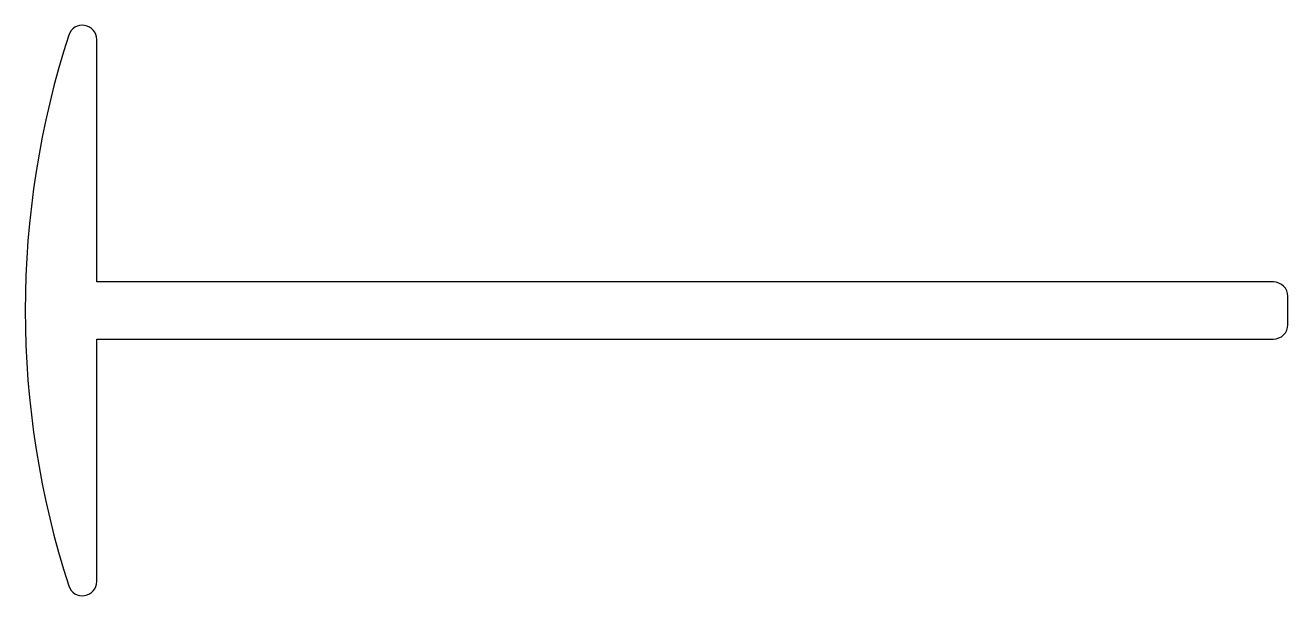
# Model space of a CAD drawing. Extents: x 168.4 to 194.9, y 228.3 to 240.3.
import ezdxf

# ---------------------------------------------------------------- set-up
doc = ezdxf.new("R2010")
doc.units = 0
doc.layers.get('0').update_dxf_attribs({"linetype": 'CONTINUOUS'})

msp = doc.modelspace()

# ---------------------------------------------------------------- linework, layer by layer
msp.add_lwpolyline([(194.934, 234.557, 0.414214), (194.634, 234.857), (169.934, 234.857), (169.934, 239.951, 0.854349), (169.348, 240.044, 0.158066), (169.348, 228.471, 0.854349), (169.934, 228.564), (169.934, 233.657), (194.634, 233.657, 0.414214), (194.934, 233.957)], format="xyb", close=True)

doc.saveas('drawing.dxf')
